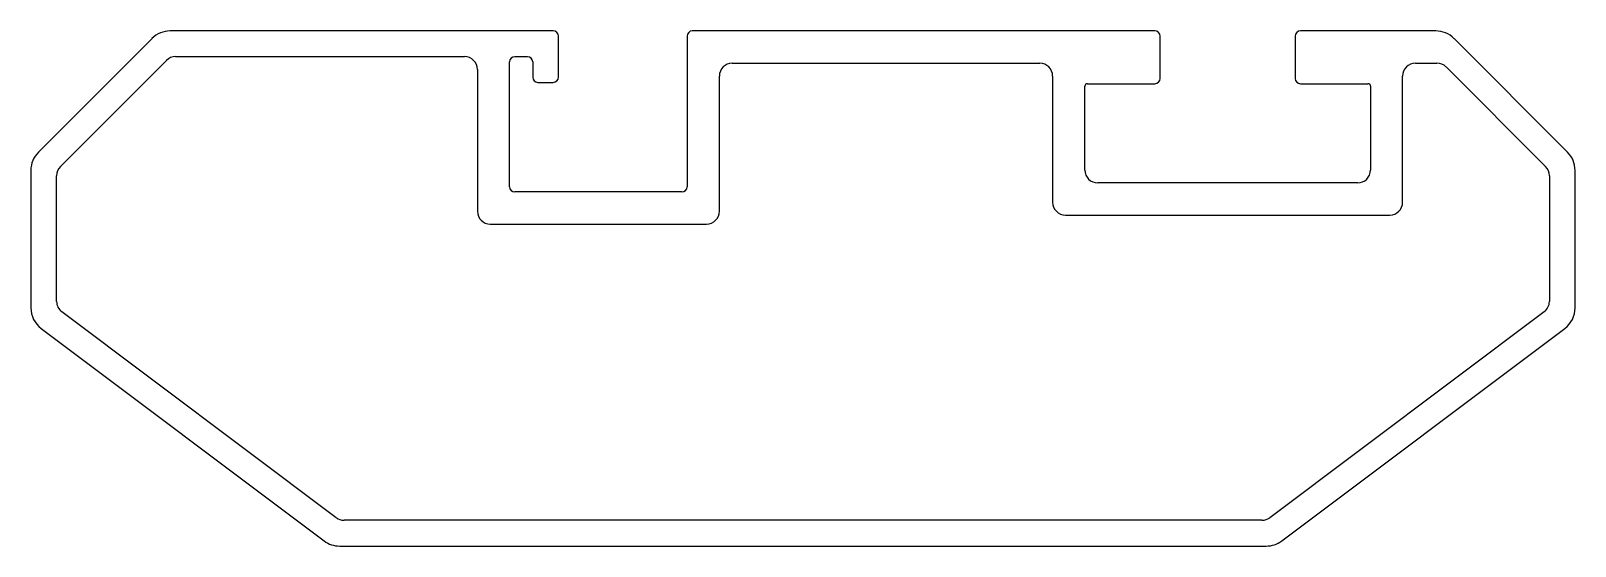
# Model space of a CAD drawing. Extents: x -79 to 74, y 14 to 65.
import ezdxf

# ---------------------------------------------------------------- set-up
doc = ezdxf.new("R2010")
doc.units = 0
doc.layers.get('0').update_dxf_attribs({"linetype": 'CONTINUOUS'})

msp = doc.modelspace()

# ---------------------------------------------------------------- linework, layer by layer
for p, q in [((-66.66, 64.15), (-77.87, 52.94)), ((-52.37, 64.9), (-64.87, 64.9)), ((-27.06, 64.9), (-52.37, 64.9)), ((-26.55, 60.33), (-26.55, 64.39)), ((-13.85, 64.39), (-13.85, 49.53)), ((32.32, 64.9), (-13.34, 64.9)), ((32.82, 60.2), (32.82, 64.39)), ((46.16, 64.39), (46.16, 60.2)), ((57.49, 64.9), (46.67, 64.9)), ((60.03, 64.9), (57.49, 64.9)), ((73.04, 52.94), (61.83, 64.15)), ((-75.71, 51.52), (-65.24, 61.99)), ((-64.34, 62.36), (-35.82, 62.36)), ((-34.55, 61.09), (-34.55, 47.12)), ((-31.37, 49.53), (-31.37, 61.85)), ((-30.87, 62.36), (-29.6, 62.36)), ((-29.09, 61.85), (-29.09, 60.33)), ((-9.4, 61.72), (-3.69, 61.72)), ((-3.69, 61.72), (20.95, 61.72)), ((58.03, 61.72), (60.14, 61.72)), ((61.04, 61.35), (70.87, 51.52)), ((-28.58, 59.82), (-27.06, 59.82)), ((-10.67, 47.12), (-10.67, 60.45)), ((22.22, 60.45), (22.22, 48.01)), ((25.4, 51.18), (25.4, 59.44)), ((25.65, 59.69), (32.32, 59.69)), ((46.67, 59.69), (53.34, 59.69)), ((53.59, 59.44), (53.59, 51.18)), ((56.76, 48.01), (56.76, 60.45)), ((-78.62, 51.15), (-78.62, 37.59)), ((-76.08, 38.23), (-76.08, 50.62)), ((71.24, 50.62), (71.24, 38.23)), ((73.78, 37.59), (73.78, 51.15)), ((-14.36, 49.02), (-30.87, 49.02)), ((52.32, 49.91), (26.67, 49.91)), ((-33.28, 45.85), (-11.94, 45.85)), ((23.49, 46.74), (55.49, 46.74)), ((-48.48, 16.89), (-75.57, 37.21)), ((70.73, 37.21), (43.64, 16.89)), ((-77.6, 35.56), (-49.66, 14.61)), ((44.83, 14.61), (72.77, 35.56)), ((42.88, 16.64), (-47.71, 16.64)), ((-48.14, 14.1), (43.3, 14.1))]:
    msp.add_line(p, q)
for centre, radius, start, end in [((-64.87, 62.36), 2.54, 90, 135), ((-27.06, 64.39), 0.508, 360, 90), ((-13.34, 64.39), 0.508, 90, 180), ((32.32, 64.39), 0.508, 0, 90), ((46.67, 64.39), 0.508, 90, 180), ((60.03, 62.36), 2.54, 45, 90), ((-64.34, 61.09), 1.27, 90, 135), ((-35.82, 61.09), 1.27, 360, 90), ((-30.87, 61.85), 0.508, 90, 180), ((-29.6, 61.85), 0.508, 360, 90), ((-9.4, 60.45), 1.27, 90, 180), ((20.95, 60.45), 1.27, 360, 90), ((58.03, 60.45), 1.27, 90, 180), ((60.14, 60.45), 1.27, 45, 90), ((-28.58, 60.33), 0.508, 180, 270), ((-27.06, 60.33), 0.508, 270, 0), ((25.65, 59.44), 0.254, 90, 180), ((32.32, 60.2), 0.508, 270, 0), ((46.67, 60.2), 0.508, 180, 270), ((53.34, 59.44), 0.254, 0, 90), ((-76.08, 51.15), 2.54, 135, 180), ((71.24, 51.15), 2.54, 0, 45), ((-74.81, 50.62), 1.27, 135, 180), ((26.67, 51.18), 1.27, 180, 270), ((52.32, 51.18), 1.27, 270, 360), ((69.97, 50.62), 1.27, 0, 45), ((-30.87, 49.53), 0.508, 180, 270), ((-14.36, 49.53), 0.508, 270, 0), ((23.49, 48.01), 1.27, 180, 270), ((55.49, 48.01), 1.27, 270, 0), ((-33.28, 47.12), 1.27, 180, 270), ((-11.94, 47.12), 1.27, 270, 0), ((-74.81, 38.23), 1.27, 180, 233.1301), ((69.97, 38.23), 1.27, 306.8699, 360), ((-76.08, 37.59), 2.54, 180, 233.1301), ((71.24, 37.59), 2.54, 306.8699, 0), ((-47.71, 17.91), 1.27, 233.1301, 270), ((42.88, 17.91), 1.27, 270, 306.8699), ((-48.14, 16.64), 2.54, 233.1301, 270), ((43.3, 16.64), 2.54, 270, 306.8699)]:
    msp.add_arc(centre, radius, start, end)

doc.saveas('drawing.dxf')
